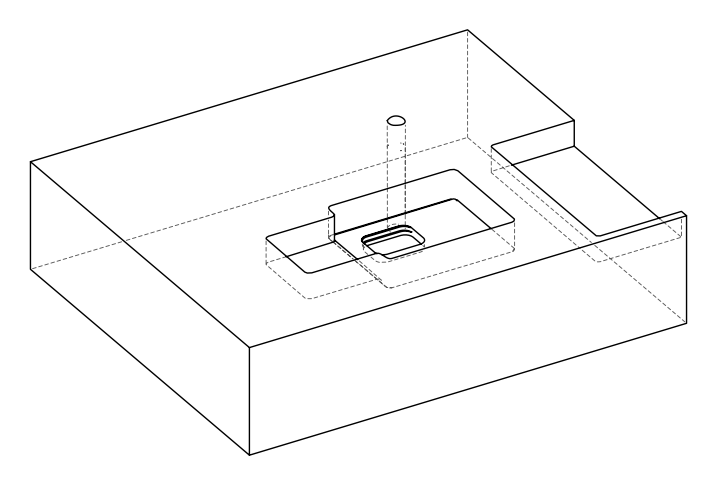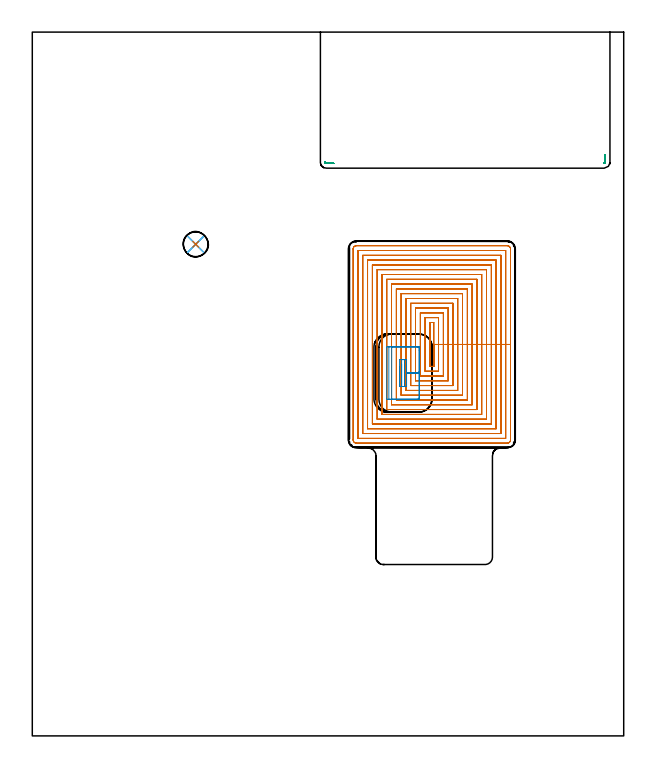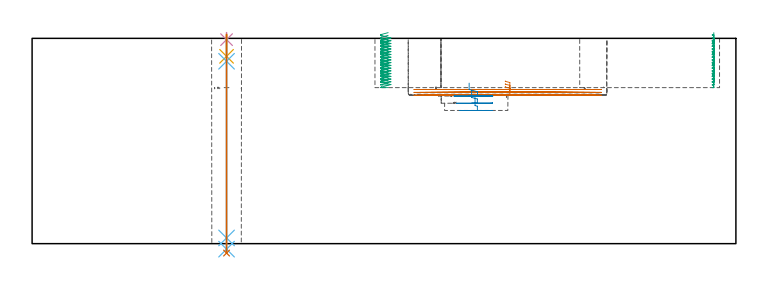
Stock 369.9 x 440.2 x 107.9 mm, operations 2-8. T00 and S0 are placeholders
(PLAN: 8 operations, 7 tool changes, 255.8 min)
(1 MILL_OPEN_POCKET | POCKET_OPEN | NXT0201_009 | Follow Part, ap 2, ae 75% | 224.15 min | 891318 mm3)
(2 MILL_RECTANGULAR_POCKET | POCKET_RECTANGULAR_STRAIGHT | UGT0201_084 | Follow Part, ap 1.5, ae 75% | 26.18 min | 53907 mm3)
(3 MILL_RECTANGULAR_POCKET_1 | POCKET_RECTANGULAR_STRAIGHT_1 | UGT0201_010 | Follow Part, ap 4, ae 75% | 1.23 min | 12840 mm3)
(4 MILL_SLOT | SLOT_PARTIAL_RECTANGULAR | NXT0201_008 | Follow Part, ap 1.5, ae 75% | 3.15 min | 163 mm3)
(5 SPOT_DRILL | STEP1HOLE | NXT0321_9005460120000 | 0.03 min | 0 mm3)
(6 DRILL_BLIND_HOLE_INTO_CENTER | STEP1HOLE | UGT0301_185 | 0.05 min | 0 mm3)
(7 GUN_DRILL_THROUGH_HOLE | STEP1HOLE | UGT0307_002 | 0.52 min | 2274 mm3)
(8 SPADE_DRILL_TO_ENLARGE_THROUGH_HOLE | STEP1HOLE | UGT0306_006 | 0.46 min | 13150 mm3)
(TOOL NXT0201_009 | ENDMILL 8mm [2P460-0800-NA 1630] | D8 FL26 Z6)
(TOOL UGT0201_084 | End mill 6 mm | D6 R1 FL30 Z4)
(TOOL UGT0201_010 | End Mill 16 mm | D16 FL22 Z2)
(TOOL NXT0201_008 | ENDMILL 6mm [2P460-0600-NA 1630] | D6 FL26 Z6)
(TOOL NXT0321_9005460120000 | NC Spot Drill, 142deg, 12mm, Carbide, Uncoated | D12 PA142 FL30 Z2)
(TOOL UGT0301_185 | Twist Drill 6.3 mm | D6.3 PA118 FL61 Z2)
(TOOL UGT0307_002 | Gun Drill 6 mm | D6 PA130 FL24 Z1)
(TOOL UGT0306_006 | Spade Drill 15.5mm | D15.5 PA132 FL10 Z2)
(OP 2 MILL_RECTANGULAR_POCKET)
G17 G21 G94 G90
T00 M6
G54
G17 G0 G90 X248.7 Y231.726 S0 M3
G43 Z117.9 H0
Z85.485
G94 G1 Y231.1 Z85.317 F250.
X251.1 Z84.674
Y244.85 Z80.99
Y258.6 F500.
X248.7
Y231.1
X251.1
Y244.85
X254.1
Y261.6
X245.7
Y228.1
X254.1
Y244.85
X257.1
Y264.6
X242.7
Y225.1
X257.1
Y244.85
X260.1
Y267.6
X239.7
Y222.1
X260.1
Y244.85
X263.1
Y270.6
X236.7
Y219.1
X263.1
Y244.85
X266.1
Y273.6
X233.7
Y216.1
X266.1
Y244.85
X269.1
Y276.6
X230.7
Y213.1
X269.1
Y244.85
X272.1
Y279.6
X227.7
Y210.1
X272.1
Y244.85
X275.1
Y282.6
X224.7
Y207.1
X275.1
Y244.85
X278.1
Y285.6
X221.7
Y204.1
X278.1
Y244.85
X281.1
Y288.6
X218.7
Y201.1
X281.1
Y244.85
X284.1
Y291.6
X215.7
Y198.1
X284.1
Y244.85
X287.1
Y294.6
X212.7
Y195.1
X287.1
Y244.85
X290.1
Y297.6
X209.7
Y192.1
X290.1
Y244.85
X293.1
Y300.6
X206.7
Y189.1
X293.1
Y244.85
X296.1
Y303.6
X203.7
Y186.1
X296.1
Y244.85
X299.1
Y304.6
G3 X297.1 Y306.6 R2.
G1 X202.7
G3 X200.7 Y304.6 R2.
G1 Y185.1
G3 X202.7 Y183.1 R2.
G1 X297.1
G3 X299.1 Y185.1 R2.
G1 Y244.85
Y245.85
G0 X248.7 Y231.726 Z83.99
G1 Y231.1 Z83.822 F250.
X251.1 Z83.179
Y244.85 Z79.495
Y258.6 F500.
X248.7
Y231.1
X251.1
Y244.85
X254.1
Y261.6
X245.7
Y228.1
X254.1
Y244.85
X257.1
Y264.6
X242.7
Y225.1
X257.1
Y244.85
X260.1
Y267.6
X239.7
Y222.1
X260.1
Y244.85
X263.1
Y270.6
X236.7
Y219.1
X263.1
Y244.85
X266.1
Y273.6
X233.7
Y216.1
X266.1
Y244.85
X269.1
Y276.6
X230.7
Y213.1
X269.1
Y244.85
X272.1
Y279.6
X227.7
Y210.1
X272.1
Y244.85
X275.1
Y282.6
X224.7
Y207.1
X275.1
Y244.85
X278.1
Y285.6
X221.7
Y204.1
X278.1
Y244.85
X281.1
Y288.6
X218.7
Y201.1
X281.1
Y244.85
X284.1
Y291.6
X215.7
Y198.1
X284.1
Y244.85
X287.1
Y294.6
X212.7
Y195.1
X287.1
Y244.85
X290.1
Y297.6
X209.7
Y192.1
X290.1
Y244.85
X293.1
Y300.6
X206.7
Y189.1
X293.1
Y244.85
X296.1
Y303.6
X203.7
Y186.1
X296.1
Y244.85
X299.1
Y304.6
G3 X297.1 Y306.6 R2.
G1 X202.7
G3 X200.7 Y304.6 R2.
G1 Y185.1
G3 X202.7 Y183.1 R2.
G1 X297.1
G3 X299.1 Y185.1 R2.
G1 Y244.85
Y245.85
G0 X248.7 Y231.726 Z82.495
G1 Y231.1 Z82.327 F250.
X251.1 Z81.684
Y244.85 Z78.
Y258.6 F500.
X248.7
Y231.1
X251.1
Y244.85
X254.1
Y261.6
X245.7
Y228.1
X254.1
Y244.85
X257.1
Y264.6
X242.7
Y225.1
X257.1
Y244.85
X260.1
Y267.6
X239.7
Y222.1
X260.1
Y244.85
X263.1
Y270.6
X236.7
Y219.1
X263.1
Y244.85
X266.1
Y273.6
X233.7
Y216.1
X266.1
Y244.85
X269.1
Y276.6
X230.7
Y213.1
X269.1
Y244.85
X272.1
Y279.6
X227.7
Y210.1
X272.1
Y244.85
X275.1
Y282.6
X224.7
Y207.1
X275.1
Y244.85
X278.1
Y285.6
X221.7
Y204.1
X278.1
Y244.85
X281.1
Y288.6
X218.7
Y201.1
X281.1
Y244.85
X284.1
Y291.6
X215.7
Y198.1
X284.1
Y244.85
X287.1
Y294.6
X212.7
Y195.1
X287.1
Y244.85
X290.1
Y297.6
X209.7
Y192.1
X290.1
Y244.85
X293.1
Y300.6
X206.7
Y189.1
X293.1
Y244.85
X296.1
Y303.6
X203.7
Y186.1
X296.1
Y244.85
X299.1
Y304.6
G3 X297.1 Y306.6 R2.
G1 X202.7
G3 X200.7 Y304.6 R2.
G1 Y185.1
G3 X202.7 Y183.1 R2.
G1 X297.1
G3 X299.1 Y185.1 R2.
G1 Y244.85
Y245.85
G0 Z117.9
M5
M2
(OP 3 MILL_RECTANGULAR_POCKET_1)
G17 G21 G94 G90
T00 M6
G54
G17 G0 G90 X229.7 Y230.991 S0 M3
G43 Z117.9 H0
Z84.37
G94 G1 Y218.5 Z81.023 F250.
X234.1 Z79.844
Y226.95 Z77.58
Y235.4 F500.
X229.7
Y218.5
X234.1
Y226.95
X242.1
Y243.1
G3 X241.8 Y243.4 R0.3
G1 X222.
G3 X221.7 Y243.1 R0.3
G1 Y210.8
G3 X222. Y210.5 R0.3
G1 X241.8
G3 X242.1 Y210.8 R0.3
G1 Y226.95
Y227.95
G0 X231.012 Y232.523 Z80.58
G1 Y218.571 Z76.842 F250.
X234.022 Z76.035
Y226.95 Z73.79
Y235.329 F500.
X231.012
Y218.571
X234.022
Y226.95
X242.022
Y241.249
X241.976 Y243.267
X241.824 Y243.312
X241.582 Y243.326
X241.173 Y243.322
X223.013
Y210.579
X241.172 Y210.578
X241.866 Y210.586
X241.948 Y210.648
X241.986 Y210.698
X242.009 Y210.768
X242.016 Y210.873
X242.024 Y211.628
X242.022 Y226.95
Y227.95
G0 X232.802 Y234.314 Z76.79
G1 Y218.571 Z72.572 F250.
X234.022 Z72.245
Y226.95 Z70.
Y235.329 F500.
X232.802
Y218.571
X234.022
Y226.95
X242.022
Y241.249
X241.976 Y243.267
X241.824 Y243.312
X241.582 Y243.326
X241.173 Y243.322
X224.802 Y243.323
X224.799 Y210.579
X241.172 Y210.578
X241.866 Y210.586
X241.948 Y210.648
X241.986 Y210.698
X242.009 Y210.768
X242.016 Y210.873
X242.024 Y211.628
X242.022 Y226.95
Y227.95
G0 Z117.9
M5
M2
(OP 4 MILL_SLOT)
G17 G21 G94 G90
T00 M6
G54
G17 G0 G90 X358.3 Y362.022 S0 M3
G43 Z117.9 H1
Z110.9
G94 G1 Y358.7 Z110.01 F250.
Y358.59 Z109.98
X358.209 Y358.364 Z109.915
X358.036 Y358.191 Z109.849
X357.81 Y358.1 Z109.784
X357.7 Z109.755
X357.427 Z109.682
X357.7 Z109.608
X357.81 Z109.579
X358.036 Y358.191 Z109.514
X358.209 Y358.364 Z109.448
X358.3 Y358.59 Z109.383
Y358.7 Z109.353
Y363.485 Z108.071
Y358.7 Z106.789
Y358.59 Z106.76
X358.209 Y358.364 Z106.694
X358.036 Y358.191 Z106.629
X357.81 Y358.1 Z106.564
X357.7 Z106.534
X357.427 Z106.461
X357.7
G3 X358.3 Y358.7 R0.6
G1 Y358.956
Y361.956
G0 Y362.022 Z109.461
G1 Y358.7 Z108.571
Y358.59 Z108.541
X358.209 Y358.364 Z108.476
X358.036 Y358.191 Z108.411
X357.81 Y358.1 Z108.345
X357.7 Z108.316
X357.427 Z108.243
X357.7 Z108.17
X357.81 Z108.14
X358.036 Y358.191 Z108.075
X358.209 Y358.364 Z108.009
X358.3 Y358.59 Z107.944
Y358.7 Z107.914
Y363.485 Z106.632
Y358.7 Z105.35
Y358.59 Z105.321
X358.209 Y358.364 Z105.255
X358.036 Y358.191 Z105.19
X357.81 Y358.1 Z105.125
X357.7 Z105.095
X357.427 Z105.022
X357.7
G3 X358.3 Y358.7 R0.6
G1 Y358.956
Y361.956
G0 Y362.022 Z108.022
G1 Y358.7 Z107.132
Y358.59 Z107.102
X358.209 Y358.364 Z107.037
X358.036 Y358.191 Z106.972
X357.81 Y358.1 Z106.906
X357.7 Z106.877
X357.427 Z106.804
X357.7 Z106.731
X357.81 Z106.701
X358.036 Y358.191 Z106.636
X358.209 Y358.364 Z106.57
X358.3 Y358.59 Z106.505
Y358.7 Z106.476
Y363.485 Z105.194
Y358.7 Z103.911
Y358.59 Z103.882
X358.209 Y358.364 Z103.817
X358.036 Y358.191 Z103.751
X357.81 Y358.1 Z103.686
X357.7 Z103.656
X357.427 Z103.583
X357.7
G3 X358.3 Y358.7 R0.6
G1 Y358.956
Y361.956
G0 Y362.022 Z106.583
G1 Y358.7 Z105.693
Y358.59 Z105.664
X358.209 Y358.364 Z105.598
X358.036 Y358.191 Z105.533
X357.81 Y358.1 Z105.467
X357.7 Z105.438
X357.427 Z105.365
X357.7 Z105.292
X357.81 Z105.262
X358.036 Y358.191 Z105.197
X358.209 Y358.364 Z105.132
X358.3 Y358.59 Z105.066
Y358.7 Z105.037
Y363.485 Z103.755
Y358.7 Z102.473
Y358.59 Z102.443
X358.209 Y358.364 Z102.378
X358.036 Y358.191 Z102.312
X357.81 Y358.1 Z102.247
X357.7 Z102.217
X357.427 Z102.144
X357.7
G3 X358.3 Y358.7 R0.6
G1 Y358.956
Y361.956
G0 Y362.022 Z105.144
G1 Y358.7 Z104.254
Y358.59 Z104.225
X358.209 Y358.364 Z104.159
X358.036 Y358.191 Z104.094
X357.81 Y358.1 Z104.029
X357.7 Z103.999
X357.427 Z103.926
X357.7 Z103.853
X357.81 Z103.823
X358.036 Y358.191 Z103.758
X358.209 Y358.364 Z103.693
X358.3 Y358.59 Z103.627
Y358.7 Z103.598
Y363.485 Z102.316
Y358.7 Z101.034
Y358.59 Z101.004
X358.209 Y358.364 Z100.939
X358.036 Y358.191 Z100.873
X357.81 Y358.1 Z100.808
X357.7 Z100.779
X357.427 Z100.705
X357.7
G3 X358.3 Y358.7 R0.6
G1 Y358.956
Y361.956
G0 Y362.022 Z103.705
G1 Y358.7 Z102.815
Y358.59 Z102.786
X358.209 Y358.364 Z102.72
X358.036 Y358.191 Z102.655
X357.81 Y358.1 Z102.59
X357.7 Z102.56
X357.427 Z102.487
X357.7 Z102.414
X357.81 Z102.385
X358.036 Y358.191 Z102.319
X358.209 Y358.364 Z102.254
X358.3 Y358.59 Z102.188
Y358.7 Z102.159
Y363.485 Z100.877
Y358.7 Z99.595
Y358.59 Z99.565
X358.209 Y358.364 Z99.5
X358.036 Y358.191 Z99.435
X357.81 Y358.1 Z99.369
X357.7 Z99.34
X357.427 Z99.267
X357.7
G3 X358.3 Y358.7 R0.6
G1 Y358.957
Y361.957
G0 Y362.022 Z102.267
G1 Y358.7 Z101.376
Y358.59 Z101.347
X358.209 Y358.364 Z101.282
X358.036 Y358.191 Z101.216
X357.81 Y358.1 Z101.151
X357.7 Z101.121
X357.427 Z101.048
X357.7 Z100.975
X357.81 Z100.946
X358.036 Y358.191 Z100.88
X358.209 Y358.364 Z100.815
X358.3 Y358.59 Z100.749
Y358.7 Z100.72
Y363.485 Z99.438
Y358.7 Z98.156
Y358.59 Z98.126
X358.209 Y358.364 Z98.061
X358.036 Y358.191 Z97.996
X357.81 Y358.1 Z97.93
X357.7 Z97.901
X357.427 Z97.828
X357.7
G3 X358.3 Y358.7 R0.6
G1 Y358.957
Y361.957
G0 Y362.022 Z100.828
G1 Y358.7 Z99.938
Y358.59 Z99.908
X358.209 Y358.364 Z99.843
X358.036 Y358.191 Z99.777
X357.81 Y358.1 Z99.712
X357.7 Z99.682
X357.427 Z99.609
X357.7 Z99.536
X357.81 Z99.507
X358.036 Y358.191 Z99.441
X358.209 Y358.364 Z99.376
X358.3 Y358.59 Z99.311
Y358.7 Z99.281
Y363.485 Z97.999
Y358.7 Z96.717
Y358.59 Z96.688
X358.209 Y358.364 Z96.622
X358.036 Y358.191 Z96.557
X357.81 Y358.1 Z96.491
X357.7 Z96.462
X357.427 Z96.389
X357.7
G3 X358.3 Y358.7 R0.6
G1 Y358.956
Y361.956
G0 Y362.022 Z99.389
G1 Y358.7 Z98.499
Y358.59 Z98.469
X358.209 Y358.364 Z98.404
X358.036 Y358.191 Z98.338
X357.81 Y358.1 Z98.273
X357.7 Z98.244
X357.427 Z98.17
X357.7 Z98.097
X357.81 Z98.068
X358.036 Y358.191 Z98.002
X358.209 Y358.364 Z97.937
X358.3 Y358.59 Z97.872
Y358.7 Z97.842
Y363.485 Z96.56
Y358.7 Z95.278
Y358.59 Z95.249
X358.209 Y358.364 Z95.183
X358.036 Y358.191 Z95.118
X357.81 Y358.1 Z95.053
X357.7 Z95.023
X357.427 Z94.95
X357.7
G3 X358.3 Y358.7 R0.6
G1 Y358.956
Y361.956
G0 Y362.022 Z97.95
G1 Y358.7 Z97.06
Y358.59 Z97.03
X358.209 Y358.364 Z96.965
X358.036 Y358.191 Z96.9
X357.81 Y358.1 Z96.834
X357.7 Z96.805
X357.427 Z96.732
X357.7 Z96.658
X357.81 Z96.629
X358.036 Y358.191 Z96.564
X358.209 Y358.364 Z96.498
X358.3 Y358.59 Z96.433
Y358.7 Z96.403
Y363.485 Z95.121
Y358.7 Z93.839
Y358.59 Z93.81
X358.209 Y358.364 Z93.744
X358.036 Y358.191 Z93.679
X357.81 Y358.1 Z93.614
X357.7 Z93.584
X357.427 Z93.511
X357.7
G3 X358.3 Y358.7 R0.6
G1 Y358.956
Y361.956
G0 Y362.022 Z96.511
G1 Y358.7 Z95.621
Y358.59 Z95.591
X358.209 Y358.364 Z95.526
X358.036 Y358.191 Z95.461
X357.81 Y358.1 Z95.395
X357.7 Z95.366
X357.427 Z95.293
X357.7 Z95.22
X357.81 Z95.19
X358.036 Y358.191 Z95.125
X358.209 Y358.364 Z95.059
X358.3 Y358.59 Z94.994
Y358.7 Z94.964
Y363.485 Z93.682
Y358.7 Z92.4
Y358.59 Z92.371
X358.209 Y358.364 Z92.306
X358.036 Y358.191 Z92.24
X357.81 Y358.1 Z92.175
X357.7 Z92.145
X357.427 Z92.072
X357.7
G3 X358.3 Y358.7 R0.6
G1 Y358.956
Y361.956
G0 Y362.022 Z95.072
G1 Y358.7 Z94.182
Y358.59 Z94.153
X358.209 Y358.364 Z94.087
X358.036 Y358.191 Z94.022
X357.81 Y358.1 Z93.956
X357.7 Z93.927
X357.427 Z93.854
X357.7 Z93.781
X357.81 Z93.751
X358.036 Y358.191 Z93.686
X358.209 Y358.364 Z93.62
X358.3 Y358.59 Z93.555
Y358.7 Z93.526
Y363.485 Z92.244
Y358.7 Z90.961
Y358.59 Z90.932
X358.209 Y358.364 Z90.867
X358.036 Y358.191 Z90.801
X357.81 Y358.1 Z90.736
X357.7 Z90.706
X357.427 Z90.633
X357.7
G3 X358.3 Y358.7 R0.6
G1 Y358.956
Y361.956
G0 Y362.022 Z93.633
G1 Y358.7 Z92.743
Y358.59 Z92.714
X358.209 Y358.364 Z92.648
X358.036 Y358.191 Z92.583
X357.81 Y358.1 Z92.517
X357.7 Z92.488
X357.427 Z92.415
X357.7 Z92.342
X357.81 Z92.312
X358.036 Y358.191 Z92.247
X358.209 Y358.364 Z92.182
X358.3 Y358.59 Z92.116
Y358.7 Z92.087
Y363.485 Z90.805
Y358.7 Z89.523
Y358.59 Z89.493
X358.209 Y358.364 Z89.428
X358.036 Y358.191 Z89.362
X357.81 Y358.1 Z89.297
X357.7 Z89.268
X357.427 Z89.194
X357.7
G3 X358.3 Y358.7 R0.6
G1 Y358.956
Y361.956
G0 Y362.022 Z92.194
G1 Y358.7 Z91.304
Y358.59 Z91.275
X358.209 Y358.364 Z91.209
X358.036 Y358.191 Z91.144
X357.81 Y358.1 Z91.079
X357.7 Z91.049
X357.427 Z90.976
X357.7 Z90.903
X357.81 Z90.873
X358.036 Y358.191 Z90.808
X358.209 Y358.364 Z90.743
X358.3 Y358.59 Z90.677
Y358.7 Z90.648
Y363.485 Z89.366
Y358.7 Z88.084
Y358.59 Z88.054
X358.209 Y358.364 Z87.989
X358.036 Y358.191 Z87.923
X357.81 Y358.1 Z87.858
X357.7 Z87.829
X357.427 Z87.756
X357.7
G3 X358.3 Y358.7 R0.6
G1 Y358.956
Y361.956
G0 Y362.022 Z90.756
G1 Y358.7 Z89.865
Y358.59 Z89.836
X358.209 Y358.364 Z89.77
X358.036 Y358.191 Z89.705
X357.81 Y358.1 Z89.64
X357.7 Z89.61
X357.427 Z89.537
X357.7 Z89.464
X357.81 Z89.435
X358.036 Y358.191 Z89.369
X358.209 Y358.364 Z89.304
X358.3 Y358.59 Z89.238
Y358.7 Z89.209
Y363.485 Z87.927
Y358.7 Z86.645
Y358.59 Z86.615
X358.209 Y358.364 Z86.55
X358.036 Y358.191 Z86.485
X357.81 Y358.1 Z86.419
X357.7 Z86.39
X357.427 Z86.317
X357.7
G3 X358.3 Y358.7 R0.6
G1 Y358.956
Y361.956
G0 Y362.022 Z89.317
G1 Y358.7 Z88.426
Y358.59 Z88.397
X358.209 Y358.364 Z88.332
X358.036 Y358.191 Z88.266
X357.81 Y358.1 Z88.201
X357.7 Z88.171
X357.427 Z88.098
X357.7 Z88.025
X357.81 Z87.996
X358.036 Y358.191 Z87.93
X358.209 Y358.364 Z87.865
X358.3 Y358.59 Z87.8
Y358.7 Z87.77
Y363.485 Z86.488
Y358.7 Z85.206
Y358.59 Z85.176
X358.209 Y358.364 Z85.111
X358.036 Y358.191 Z85.046
X357.81 Y358.1 Z84.98
X357.7 Z84.951
X357.427 Z84.878
X357.7
G3 X358.3 Y358.7 R0.6
G1 Y358.96
Y361.96
G0 Y362.022 Z87.878
G1 Y358.7 Z86.988
Y358.59 Z86.958
X358.209 Y358.364 Z86.893
X358.036 Y358.191 Z86.827
X357.81 Y358.1 Z86.762
X357.7 Z86.732
X357.427 Z86.659
X357.7 Z86.586
X357.81 Z86.557
X358.036 Y358.191 Z86.491
X358.209 Y358.364 Z86.426
X358.3 Y358.59 Z86.361
Y358.7 Z86.331
Y363.485 Z85.049
Y358.7 Z83.767
Y358.59 Z83.738
X358.209 Y358.364 Z83.672
X358.036 Y358.191 Z83.607
X357.81 Y358.1 Z83.541
X357.7 Z83.512
X357.427 Z83.439
X357.7
G3 X358.3 Y358.7 R0.6
G1 Y358.96
Y361.96
G0 Y362.022 Z86.439
G1 Y358.7 Z85.549
Y358.59 Z85.519
X358.209 Y358.364 Z85.454
X358.036 Y358.191 Z85.389
X357.81 Y358.1 Z85.323
X357.7 Z85.294
X357.427 Z85.22
X357.7 Z85.147
X357.81 Z85.118
X358.036 Y358.191 Z85.052
X358.209 Y358.364 Z84.987
X358.3 Y358.59 Z84.922
Y358.7 Z84.892
Y363.484 Z83.61
Y358.7 Z82.328
Y358.59 Z82.299
X358.209 Y358.364 Z82.233
X358.036 Y358.191 Z82.168
X357.81 Y358.1 Z82.103
X357.7 Z82.073
X357.427 Z82.
X357.7
G3 X358.3 Y358.7 R0.6
G1 Y358.956
Y361.956
G0 Z117.9
X187.14 Y358.1
Z110.9
G1 X183.8 Z110.005
X183.69 Z109.976
X183.464 Y358.191 Z109.91
X183.291 Y358.364 Z109.845
X183.2 Y358.59 Z109.779
Y358.7 Z109.75
Y358.956 Z109.682
Y358.7 Z109.613
Y358.59 Z109.584
X183.291 Y358.364 Z109.518
X183.464 Y358.191 Z109.453
X183.69 Y358.1 Z109.387
X183.8 Z109.358
X188.602 Z108.071
X183.8 Z106.785
X183.69 Z106.755
X183.464 Y358.191 Z106.69
X183.291 Y358.364 Z106.624
X183.2 Y358.59 Z106.559
Y358.7 Z106.53
Y358.956 Z106.461
Y358.7
G3 X183.8 Y358.1 R0.6
G1 X184.092
X187.092
G0 X187.14 Z109.461
G1 X183.8 Z108.566
X183.69 Z108.537
X183.464 Y358.191 Z108.471
X183.291 Y358.364 Z108.406
X183.2 Y358.59 Z108.341
Y358.7 Z108.311
Y358.956 Z108.243
Y358.7 Z108.174
Y358.59 Z108.145
X183.291 Y358.364 Z108.079
X183.464 Y358.191 Z108.014
X183.69 Y358.1 Z107.949
X183.8 Z107.919
X188.602 Z106.632
X183.8 Z105.346
X183.69 Z105.316
X183.464 Y358.191 Z105.251
X183.291 Y358.364 Z105.185
X183.2 Y358.59 Z105.12
Y358.7 Z105.091
Y358.956 Z105.022
Y358.7
G3 X183.8 Y358.1 R0.6
G1 X184.092
X187.092
G0 X187.14 Z108.022
G1 X183.8 Z107.127
X183.69 Z107.098
X183.464 Y358.191 Z107.032
X183.291 Y358.364 Z106.967
X183.2 Y358.59 Z106.902
Y358.7 Z106.872
Y358.956 Z106.804
Y358.7 Z106.735
Y358.59 Z106.706
X183.291 Y358.364 Z106.64
X183.464 Y358.191 Z106.575
X183.69 Y358.1 Z106.51
X183.8 Z106.48
X188.602 Z105.194
X183.8 Z103.907
X183.69 Z103.877
X183.464 Y358.191 Z103.812
X183.291 Y358.364 Z103.747
X183.2 Y358.59 Z103.681
Y358.7 Z103.652
Y358.956 Z103.583
Y358.7
G3 X183.8 Y358.1 R0.6
G1 X184.092
X187.092
G0 X187.14 Z106.583
G1 X183.8 Z105.688
X183.69 Z105.659
X183.464 Y358.191 Z105.594
X183.291 Y358.364 Z105.528
X183.2 Y358.59 Z105.463
Y358.7 Z105.433
Y358.956 Z105.365
Y358.7 Z105.296
Y358.59 Z105.267
X183.291 Y358.364 Z105.202
X183.464 Y358.191 Z105.136
X183.69 Y358.1 Z105.071
X183.8 Z105.041
X188.602 Z103.755
X183.8 Z102.468
X183.69 Z102.438
X183.464 Y358.191 Z102.373
X183.291 Y358.364 Z102.308
X183.2 Y358.59 Z102.242
Y358.7 Z102.213
Y358.956 Z102.144
Y358.7
G3 X183.8 Y358.1 R0.6
G1 X184.092
X187.092
G0 X187.14 Z105.144
G1 X183.8 Z104.25
X183.69 Z104.22
X183.464 Y358.191 Z104.155
X183.291 Y358.364 Z104.089
X183.2 Y358.59 Z104.024
Y358.7 Z103.994
Y358.956 Z103.926
Y358.7 Z103.858
Y358.59 Z103.828
X183.291 Y358.364 Z103.763
X183.464 Y358.191 Z103.697
X183.69 Y358.1 Z103.632
X183.8 Z103.602
X188.602 Z102.316
X183.8 Z101.029
X183.69 Z101.
X183.464 Y358.191 Z100.934
X183.291 Y358.364 Z100.869
X183.2 Y358.59 Z100.803
Y358.7 Z100.774
Y358.956 Z100.705
Y358.7
G3 X183.8 Y358.1 R0.6
G1 X184.092
X187.092
G0 X187.14 Z103.705
G1 X183.8 Z102.811
X183.69 Z102.781
X183.464 Y358.191 Z102.716
X183.291 Y358.364 Z102.65
X183.2 Y358.59 Z102.585
Y358.7 Z102.556
Y358.956 Z102.487
Y358.7 Z102.419
Y358.59 Z102.389
X183.291 Y358.364 Z102.324
X183.464 Y358.191 Z102.258
X183.69 Y358.1 Z102.193
X183.8 Z102.164
X188.602 Z100.877
X183.8 Z99.59
X183.69 Z99.561
X183.464 Y358.191 Z99.495
X183.291 Y358.364 Z99.43
X183.2 Y358.59 Z99.365
Y358.7 Z99.335
Y358.956 Z99.267
Y358.7
G3 X183.8 Y358.1 R0.6
G1 X184.092
X187.092
G0 X187.14 Z102.267
G1 X183.8 Z101.372
X183.69 Z101.342
X183.464 Y358.191 Z101.277
X183.291 Y358.364 Z101.212
X183.2 Y358.59 Z101.146
Y358.7 Z101.117
Y358.956 Z101.048
Y358.7 Z100.98
Y358.59 Z100.95
X183.291 Y358.364 Z100.885
X183.464 Y358.191 Z100.819
X183.69 Y358.1 Z100.754
X183.8 Z100.725
X188.602 Z99.438
X183.8 Z98.151
X183.69 Z98.122
X183.464 Y358.191 Z98.056
X183.291 Y358.364 Z97.991
X183.2 Y358.59 Z97.926
Y358.7 Z97.896
Y358.956 Z97.828
Y358.7
G3 X183.8 Y358.1 R0.6
G1 X184.092
X187.092
G0 X187.14 Z100.828
G1 X183.8 Z99.933
X183.69 Z99.903
X183.464 Y358.191 Z99.838
X183.291 Y358.364 Z99.773
X183.2 Y358.59 Z99.707
Y358.7 Z99.678
Y358.956 Z99.609
Y358.7 Z99.541
Y358.59 Z99.511
X183.291 Y358.364 Z99.446
X183.464 Y358.191 Z99.381
X183.69 Y358.1 Z99.315
X183.8 Z99.286
X188.602 Z97.999
X183.8 Z96.712
X183.69 Z96.683
X183.464 Y358.191 Z96.618
X183.291 Y358.364 Z96.552
X183.2 Y358.59 Z96.487
Y358.7 Z96.457
Y358.956 Z96.389
Y358.7
G3 X183.8 Y358.1 R0.6
G1 X184.092
X187.092
G0 X187.14 Z99.389
G1 X183.8 Z98.494
X183.69 Z98.465
X183.464 Y358.191 Z98.399
X183.291 Y358.364 Z98.334
X183.2 Y358.59 Z98.268
Y358.7 Z98.239
Y358.956 Z98.17
Y358.7 Z98.102
Y358.59 Z98.072
X183.291 Y358.364 Z98.007
X183.464 Y358.191 Z97.942
X183.69 Y358.1 Z97.876
X183.8 Z97.847
X188.602 Z96.56
X183.8 Z95.274
X183.69 Z95.244
X183.464 Y358.191 Z95.179
X183.291 Y358.364 Z95.113
X183.2 Y358.59 Z95.048
Y358.7 Z95.018
Y358.956 Z94.95
Y358.7
G3 X183.8 Y358.1 R0.6
G1 X184.092
X187.092
G0 X187.14 Z97.95
G1 X183.8 Z97.055
X183.69 Z97.026
X183.464 Y358.191 Z96.96
X183.291 Y358.364 Z96.895
X183.2 Y358.59 Z96.83
Y358.7 Z96.8
Y358.956 Z96.732
Y358.7 Z96.663
Y358.59 Z96.634
X183.291 Y358.364 Z96.568
X183.464 Y358.191 Z96.503
X183.69 Y358.1 Z96.437
X183.8 Z96.408
X188.602 Z95.121
X183.8 Z93.835
X183.69 Z93.805
X183.464 Y358.191 Z93.74
X183.291 Y358.364 Z93.674
X183.2 Y358.59 Z93.609
Y358.7 Z93.58
Y358.956 Z93.511
Y358.7
G3 X183.8 Y358.1 R0.6
G1 X184.092
X187.092
G0 X187.14 Z96.511
G1 X183.8 Z95.616
X183.69 Z95.587
X183.464 Y358.191 Z95.521
X183.291 Y358.364 Z95.456
X183.2 Y358.59 Z95.391
Y358.7 Z95.361
Y358.956 Z95.293
Y358.7 Z95.224
Y358.59 Z95.195
X183.291 Y358.364 Z95.129
X183.464 Y358.191 Z95.064
X183.69 Y358.1 Z94.999
X183.8 Z94.969
X188.602 Z93.682
X183.8 Z92.396
X183.69 Z92.366
X183.464 Y358.191 Z92.301
X183.291 Y358.364 Z92.236
X183.2 Y358.59 Z92.17
Y358.7 Z92.141
Y358.956 Z92.072
Y358.7
G3 X183.8 Y358.1 R0.6
G1 X184.092
X187.092
G0 X187.14 Z95.072
G1 X183.8 Z94.177
X183.69 Z94.148
X183.464 Y358.191 Z94.083
X183.291 Y358.364 Z94.017
X183.2 Y358.59 Z93.952
Y358.7 Z93.922
Y358.956 Z93.854
Y358.7 Z93.785
Y358.59 Z93.756
X183.291 Y358.364 Z93.69
X183.464 Y358.191 Z93.625
X183.69 Y358.1 Z93.56
X183.8 Z93.53
X188.602 Z92.244
X183.8 Z90.957
X183.69 Z90.927
X183.464 Y358.191 Z90.862
X183.291 Y358.364 Z90.797
X183.2 Y358.59 Z90.731
Y358.7 Z90.702
Y358.956 Z90.633
Y358.7
G3 X183.8 Y358.1 R0.6
G1 X184.092
X187.092
G0 X187.14 Z93.633
G1 X183.8 Z92.738
X183.69 Z92.709
X183.464 Y358.191 Z92.644
X183.291 Y358.364 Z92.578
X183.2 Y358.59 Z92.513
Y358.7 Z92.483
Y358.956 Z92.415
Y358.7 Z92.346
Y358.59 Z92.317
X183.291 Y358.364 Z92.252
X183.464 Y358.191 Z92.186
X183.69 Y358.1 Z92.121
X183.8 Z92.091
X188.602 Z90.805
X183.8 Z89.518
X183.69 Z89.489
X183.464 Y358.191 Z89.423
X183.291 Y358.364 Z89.358
X183.2 Y358.59 Z89.292
Y358.7 Z89.263
Y358.956 Z89.194
Y358.7
G3 X183.8 Y358.1 R0.6
G1 X184.092
X187.092
G0 X187.14 Z92.194
G1 X183.8 Z91.3
X183.69 Z91.27
X183.464 Y358.191 Z91.205
X183.291 Y358.364 Z91.139
X183.2 Y358.59 Z91.074
Y358.7 Z91.045
Y358.956 Z90.976
Y358.7 Z90.908
Y358.59 Z90.878
X183.291 Y358.364 Z90.813
X183.464 Y358.191 Z90.747
X183.69 Y358.1 Z90.682
X183.8 Z90.652
X188.602 Z89.366
X183.8 Z88.079
X183.69 Z88.05
X183.464 Y358.191 Z87.984
X183.291 Y358.364 Z87.919
X183.2 Y358.59 Z87.853
Y358.7 Z87.824
Y358.956 Z87.756
Y358.7
G3 X183.8 Y358.1 R0.6
G1 X184.092
X187.092
G0 X187.14 Z90.756
G1 X183.8 Z89.861
X183.69 Z89.831
X183.464 Y358.191 Z89.766
X183.291 Y358.364 Z89.7
X183.2 Y358.59 Z89.635
Y358.7 Z89.606
Y358.956 Z89.537
Y358.7 Z89.469
Y358.59 Z89.439
X183.291 Y358.364 Z89.374
X183.464 Y358.191 Z89.308
X183.69 Y358.1 Z89.243
X183.8 Z89.214
X188.602 Z87.927
X183.8 Z86.64
X183.69 Z86.611
X183.464 Y358.191 Z86.545
X183.291 Y358.364 Z86.48
X183.2 Y358.59 Z86.415
Y358.7 Z86.385
Y358.956 Z86.317
Y358.7
G3 X183.8 Y358.1 R0.6
G1 X184.092
X187.092
G0 X187.14 Z89.317
G1 X183.8 Z88.422
X183.69 Z88.392
X183.464 Y358.191 Z88.327
X183.291 Y358.364 Z88.262
X183.2 Y358.59 Z88.196
Y358.7 Z88.167
Y358.956 Z88.098
Y358.7 Z88.03
Y358.59 Z88.
X183.291 Y358.364 Z87.935
X183.464 Y358.191 Z87.87
X183.69 Y358.1 Z87.804
X183.8 Z87.775
X188.602 Z86.488
X183.8 Z85.201
X183.69 Z85.172
X183.464 Y358.191 Z85.106
X183.291 Y358.364 Z85.041
X183.2 Y358.59 Z84.976
Y358.7 Z84.946
Y358.956 Z84.878
Y358.7
G3 X183.8 Y358.1 R0.6
G1 X184.092
X187.092
G0 X187.14 Z87.878
G1 X183.8 Z86.983
X183.69 Z86.953
X183.464 Y358.191 Z86.888
X183.291 Y358.364 Z86.823
X183.2 Y358.59 Z86.757
Y358.7 Z86.728
Y358.956 Z86.659
Y358.7 Z86.591
Y358.59 Z86.561
X183.291 Y358.364 Z86.496
X183.464 Y358.191 Z86.431
X183.69 Y358.1 Z86.365
X183.8 Z86.336
X188.602 Z85.049
X183.8 Z83.762
X183.69 Z83.733
X183.464 Y358.191 Z83.668
X183.291 Y358.364 Z83.602
X183.2 Y358.59 Z83.537
Y358.7 Z83.507
Y358.956 Z83.439
Y358.7
G3 X183.8 Y358.1 R0.6
G1 X184.092
X187.092
G0 X187.14 Z86.439
G1 X183.8 Z85.544
X183.69 Z85.515
X183.464 Y358.191 Z85.449
X183.291 Y358.364 Z85.384
X183.2 Y358.59 Z85.318
Y358.7 Z85.289
Y358.956 Z85.22
Y358.7 Z85.152
Y358.59 Z85.123
X183.291 Y358.364 Z85.057
X183.464 Y358.191 Z84.992
X183.69 Y358.1 Z84.926
X183.8 Z84.897
X188.602 Z83.61
X183.8 Z82.324
X183.69 Z82.294
X183.464 Y358.191 Z82.229
X183.291 Y358.364 Z82.163
X183.2 Y358.59 Z82.098
Y358.7 Z82.068
Y358.956 Z82.
Y358.7
G3 X183.8 Y358.1 R0.6
G1 X184.092
X187.092
G0 Z117.9
M5
M2
(OP 5 SPOT_DRILL)
G17 G21 G94 G90
T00 M6
G54
G17 G0 G90 X102.2 Y307.5 S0 M3
G43 Z117.9 H0
G94 G81 G98 Z107.224 F250. R110.9
G80
M5
M2
(OP 6 DRILL_BLIND_HOLE_INTO_CENTER)
G17 G21 G94 G90
T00 M6
G54
G17 G0 G90 X102.2 Y307.5 S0 M3
G43 Z117.9 H0
G94 G81 G98 Z98.45 F250. R109.9
G80
M5
M2
(OP 7 GUN_DRILL_THROUGH_HOLE)
G17 G21 G94 G90
T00 M6
G54
G17 G0 G90 X102.2 Y307.5 M8
G43 Z117.9 H0
Z108.495
S716 M3
G94 G1 Z95.854 F125. M26
G4 X.084
Z3. F250.
G4 X.084
Z-2.899 F125.
G4 X.084
M5
M9
G0 Z108.495
Z117.9
M2
(OP 8 SPADE_DRILL_TO_ENLARGE_THROUGH_HOLE)
G17 G21 G94 G90
T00 M6
G54
G17 G0 G90 X102.2 Y307.5 S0 M3
G43 Z117.9 H0
G94 G73 G98 Z-4.951 F250. Q14.106 R109.9
G80
M5
M2
